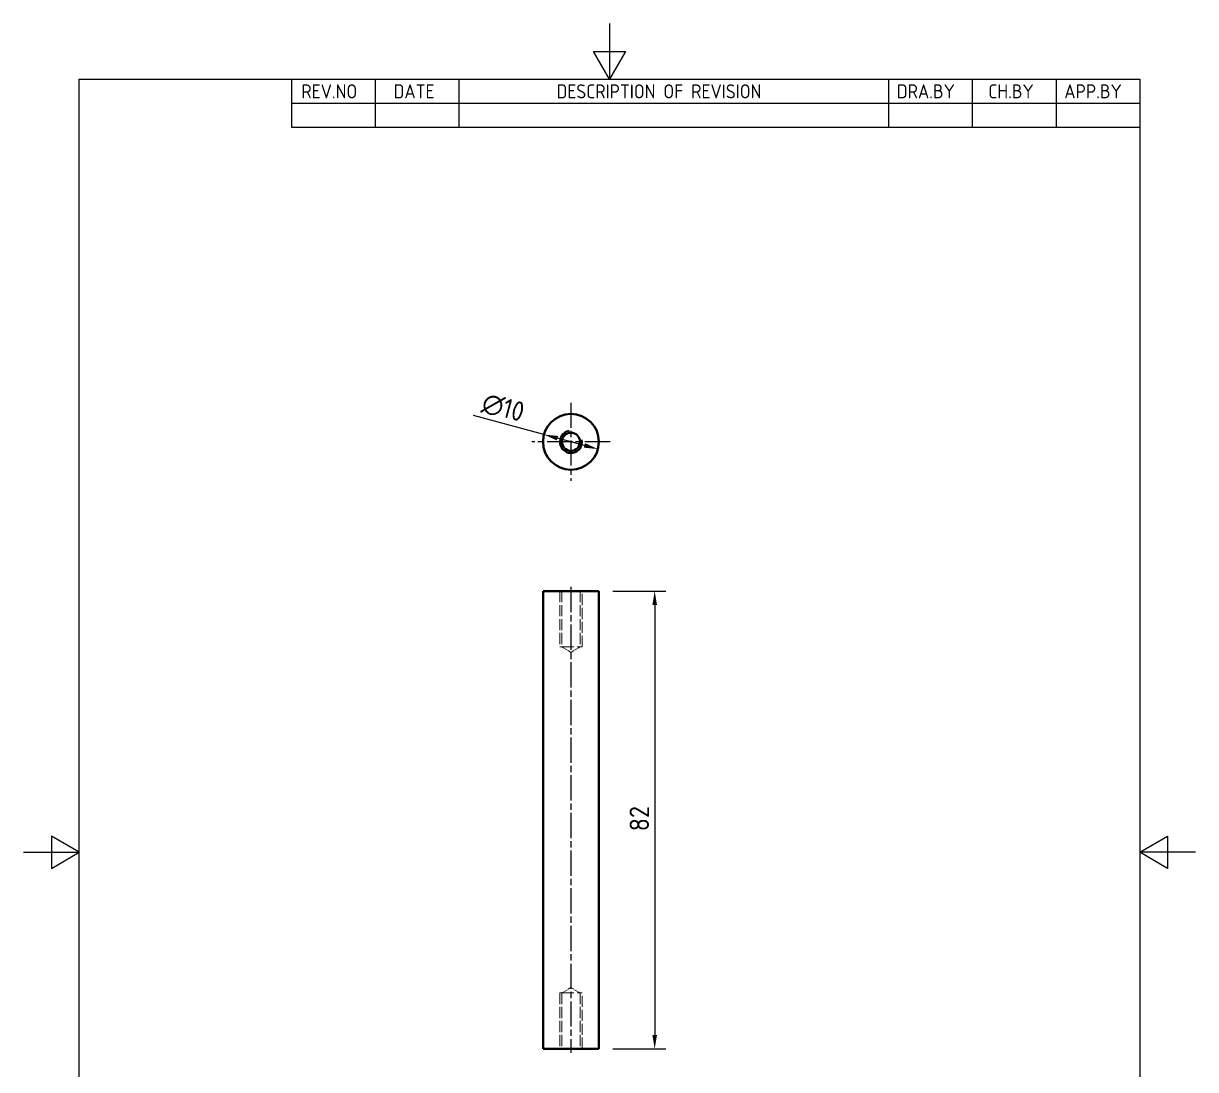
# Model space of a CAD drawing. Header units: millimetres. Extents: x 0 to 210, y 0 to 297.
# Drawn here: x 0 to 210, y 109.6 to 297 of the extents above; entities that cross this region are included whole.
import ezdxf

# ---------------------------------------------------------------- set-up
doc = ezdxf.new("R2010")
doc.units = ezdxf.units.MM
doc.linetypes.add('CHAIN', pattern=[0.35429999999999995, 0.2362, -0.0295, 0.0591, -0.0295])
doc.linetypes.add('DASHED', pattern=[0.2067, 0.1654, -0.0413])
doc.layers.get('0').update_dxf_attribs({"color": 3, "lineweight": 25})
for name, color, linetype, lineweight in [('가려진 것(ISO)', 2, 'DASHED', 18), ('가시적인 것(ISO)', 3, 'Continuous', 40), ('가시적인 좁은 것(ISO)', 3, 'Continuous', 35), ('경계(ISO)', 7, 'Continuous', 25), ('기호(ISO)', 5, 'Continuous', 25), ('중심 표식(ISO)', 1, 'Continuous', 25), ('중심선(ISO)', 1, 'Continuous', 25), ('치수(ISO)', 2, 'Continuous', 25)]:
    doc.layers.add(name, color=color, linetype=linetype, lineweight=lineweight)
doc.styles.add('ISO Proportiona M2B', font='isocp.shx')
doc.styles.add('치수 텍스트_PSTEK_POSCO', font='isocp.shx')
doc.dimstyles.new('치수_PSTEK_POSCO', dxfattribs={"dimtxt": 3.5, "dimasz": 2.5, "dimexe": 2, "dimexo": 2.5, "dimgap": 1, "dimtad": 1, "dimrnd": 1e-08, "dimdsep": 46, "dimtxsty": '치수 텍스트_PSTEK_POSCO', "dimcen": 0.09, "dimdle": 10, "dimclrd": 7, "dimclre": 7, "dimclrt": 2, "dimadec": 1, "dimazin": 2, "dimtfac": 1, "dimtmove": 0, "dimatfit": 3, "dimfxl": 0, "dimtolj": 1, "dimlwd": -1, "dimlwe": -1, "dimarcsym": 0})

# ---------------------------------------------------------------- blocks, each defined once
blk = doc.blocks.new('경계 Default Border')
at = {"layer": '경계(ISO)', "flags": 128}
for points in [[(105, 297.0000076293945), (105, 287.0000076293945), (102.1132469177246, 292.0000076293945), (107.8867530822754, 292.0000076293945), (105, 287.0000076293945)], [(10, 10), (10, 287.0000076293945), (200, 287.0000076293945), (200, 10), (10, 10)], [(0, 148.5000038146973), (10, 148.5000038146973), (5, 151.3867473602295), (5, 145.6132507324219), (10, 148.5000038146973)], [(210, 148.5000038146973), (200, 148.5000038146973), (205, 151.3867473602295), (205, 145.6132507324219), (200, 148.5000038146973)]]:
    blk.add_lwpolyline(points, dxfattribs=at)
blk = doc.blocks.new('*D22')
at = {"layer": 'Defpoints', "color": 0, "transparency": 16777216}
for p in [(93.26477750315951, 223.3397293306044), (102.9240357660503, 220.7515388795798)]:
    blk.add_point(p, dxfattribs=at)
at = {"layer": '치수(ISO)', "color": 7, "transparency": 16777216}
for p, q in [((93.26477750315951, 223.3397293306044), (80.6118179758551, 226.7300796178086)), ((100.5092212003276, 221.3985864923359), (95.67959206888222, 222.6926817178482))]:
    blk.add_line(p, q, dxfattribs=at)
for points in [[(95.78743333767491, 223.0951508121354), (95.57175080008953, 222.2902126235611), (93.26477750315951, 223.3397293306044)], [(100.6170624691203, 221.801055586623), (100.4013799315349, 220.9961173980488), (102.9240357660503, 220.7515388795798)]]:
    blk.add_solid(points, dxfattribs=at)
at = {"layer": '치수(ISO)', "color": 2, "transparency": 16777216, "insert": (82.28949617617594, 229.127556595001), "char_height": 3.5, "attachment_point": 4, "rotation": 345.0000000000031, "style": '치수 텍스트_PSTEK_POSCO'}
blk.add_mtext('\\A1;∅10', dxfattribs=at)
blk = doc.blocks.new('*D23')
at = {"layer": 'Defpoints', "color": 0, "transparency": 16777216}
for p in [(103.0944066345848, 195.2987436782699), (103.0944066345848, 113.2987436782699), (113.0944066345848, 113.2987436782699)]:
    blk.add_point(p, dxfattribs=at)
at = {"layer": '치수(ISO)', "color": 7, "transparency": 16777216}
for p, q in [((105.5944066345848, 195.2987436782699), (115.0944066345848, 195.2987436782699)), ((113.0944066345848, 192.7987436782699), (113.0944066345848, 115.7987436782699)), ((105.5944066345848, 113.2987436782699), (115.0944066345848, 113.2987436782699))]:
    blk.add_line(p, q, dxfattribs=at)
for points in [[(112.6777399679182, 192.7987436782699), (113.5110733012515, 192.7987436782699), (113.0944066345848, 195.2987436782699)], [(112.6777399679181, 115.7987436782699), (113.5110733012515, 115.7987436782699), (113.0944066345848, 113.2987436782699)]]:
    blk.add_solid(points, dxfattribs=at)
at = {"layer": '치수(ISO)', "color": 2, "transparency": 16777216, "insert": (110.3440621463958, 152.2686403318132), "char_height": 3.5, "attachment_point": 4, "rotation": 90, "style": '치수 텍스트_PSTEK_POSCO'}
blk.add_mtext('\\A1;82', dxfattribs=at)

msp = doc.modelspace()

# ---------------------------------------------------------------- linework, layer by layer
at = {"layer": '가려진 것(ISO)', "ltscale": 12.09482383728027}
for p, q in [((96.0944066345848, 195.2987436782699), (96.0944066345848, 185.2987436782699)), ((96.47340663458479, 195.2987436782699), (96.47340663458479, 185.2987436782699)), ((99.71540663458481, 195.2987436782699), (99.71540663458481, 185.2987436782699)), ((100.0944066345848, 185.2987436782699), (100.0944066345848, 195.2987436782699)), ((96.0944066345848, 123.2987436782699), (96.0944066345848, 113.2987436782699)), ((96.47340663458479, 123.2987436782699), (96.47340663458479, 113.2987436782699)), ((99.71540663458481, 123.2987436782699), (99.71540663458481, 113.2987436782699)), ((100.0944066345848, 113.2987436782699), (100.0944066345848, 123.2987436782699))]:
    msp.add_line(p, q, dxfattribs=at)
at = {"layer": '가려진 것(ISO)', "ltscale": 15.19880294799805}
for p, q in [((96.0944066345848, 185.2987436782699), (100.0944066345848, 185.2987436782699)), ((96.0944066345848, 123.2987436782699), (100.0944066345848, 123.2987436782699))]:
    msp.add_line(p, q, dxfattribs=at)
at = {"layer": '가려진 것(ISO)', "ltscale": 3.601896047592163}
for p, q in [((98.0944066345848, 184.3247486148262), (96.47340663458479, 185.2987436782699)), ((98.0944066345848, 184.3247486148262), (99.71540663458481, 185.2987436782699)), ((98.0944066345848, 124.2727387417136), (96.47340663458479, 123.2987436782699)), ((98.0944066345848, 124.2727387417136), (99.71540663458481, 123.2987436782699))]:
    msp.add_line(p, q, dxfattribs=at)
at = {"layer": '가시적인 것(ISO)'}
for p, q in [((103.0944066345848, 195.2987436782699), (93.0944066345848, 195.2987436782699)), ((93.0944066345848, 195.2987436782699), (93.0944066345848, 113.2987436782699)), ((103.0944066345848, 195.2987436782699), (103.0944066345848, 113.2987436782699)), ((93.0944066345848, 113.2987436782699), (103.0944066345848, 113.2987436782699))]:
    msp.add_line(p, q, dxfattribs=at)
for radius in [5, 1.621]:
    msp.add_circle((98.09440663460491, 222.0456341050921), radius, dxfattribs=at)
at = {"layer": '가시적인 좁은 것(ISO)'}
msp.add_arc((98.09440663460491, 222.0456341050921), 1.999999999999995, 100.0000000000493, 9.999999999998524, dxfattribs=at)
at = {"layer": '기호(ISO)'}
for p, q in [((48.00000000000001, 287.0000076293945), (200, 287.0000076293945)), ((48.00000000000001, 287.0000076293945), (48.00000000000001, 282.7200076293945)), ((63.00000000000001, 287.0000076293945), (63.00000000000001, 282.7200076293945)), ((78, 287.0000076293945), (78, 282.7200076293945)), ((155, 287.0000076293945), (155, 282.7200076293945)), ((170, 287.0000076293945), (170, 282.7200076293945)), ((185, 287.0000076293945), (185, 282.7200076293945)), ((200, 287.0000076293945), (200, 282.7200076293945)), ((48.00000000000001, 282.7200076293945), (200, 282.7200076293945)), ((48.00000000000001, 282.7200076293945), (48.00000000000001, 278.4400076293945)), ((63.00000000000001, 282.7200076293945), (63.00000000000001, 278.4400076293945)), ((78, 282.7200076293945), (78, 278.4400076293945)), ((155, 282.7200076293945), (155, 278.4400076293945)), ((170, 282.7200076293945), (170, 278.4400076293945)), ((185, 282.7200076293945), (185, 278.4400076293945)), ((200, 282.7200076293945), (200, 278.4400076293945)), ((48.00000000000001, 278.4400076293945), (200, 278.4400076293945))]:
    msp.add_line(p, q, dxfattribs=at)
at = {"layer": '중심 표식(ISO)', "linetype": 'CHAIN', "ltscale": 19.05165100097656}
for p, q in [((98.09440663460491, 229.0456341050921), (98.09440663460491, 215.0456341050921)), ((105.0944066346049, 222.0456341050921), (91.09440663460491, 222.0456341050921))]:
    msp.add_line(p, q, dxfattribs=at)
at = {"layer": '중심선(ISO)', "linetype": 'CHAIN', "ltscale": 19.05165100097656}
msp.add_line((98.0944066345848, 196.0487436782699), (98.0944066345848, 112.5487436782699), dxfattribs=at)

# ---------------------------------------------------------------- block references
msp.add_blockref('경계 Default Border', (0, 0))

# ---------------------------------------------------------------- texts
at = {"layer": '기호(ISO)', "color": 2, "char_height": 2.5, "attachment_point": 7, "style": 'ISO Proportiona M2B'}
for s, insert in [('REV.NO', (49.7871163682308, 283.5831900503393)), ('DATE', (66.31423177283666, 283.5831900503393)), ('DESCRIPTION OF REVISION', (95.50702043336295, 283.5831900503393)), ('DRA.BY', (156.4757339553203, 283.5831900503393)), ('CH.BY', (172.8642915086116, 283.5831900503393)), ('APP.BY', (186.4777339604403, 283.5831900503393))]:
    msp.add_mtext(s, dxfattribs=dict(at, insert=insert))

# ---------------------------------------------------------------- dimensions: what is measured, and where the dimension line sits
at = {"layer": '치수(ISO)', "color": 7}
dim = msp.add_diameter_dim_2p(p1=(102.9240357660503, 220.7515388795798), p2=(93.26477750315951, 223.3397293306044), dimstyle='치수_PSTEK_POSCO', override={"dimdec": 2, "dimlfac": 1.000000000000003, "dimtp": 0, "dimtm": -0, "dimtdec": 2, "dimatfit": 2}, dxfattribs=at)
dim.commit()
dim.dimension.update_dxf_attribs({"geometry": '*D22', "text_midpoint": (84.6217411551091, 225.6556239402168), "dimtype": 163})
dim = msp.add_linear_dim(base=(113.0944066345848, 113.2987436782699), p1=(103.0944066345848, 195.2987436782699), p2=(103.0944066345848, 113.2987436782699), angle=90, dimstyle='치수_PSTEK_POSCO', override={"dimdec": 2, "dimtp": 0, "dimtm": -0, "dimtdec": 2, "dimtofl": 0, "dimatfit": 1}, dxfattribs=at)
dim.commit()
dim.dimension.update_dxf_attribs({"geometry": '*D23', "text_midpoint": (113.0944066345848, 154.2987436782699), "dimtype": 160})

doc.saveas('drawing.dxf')
